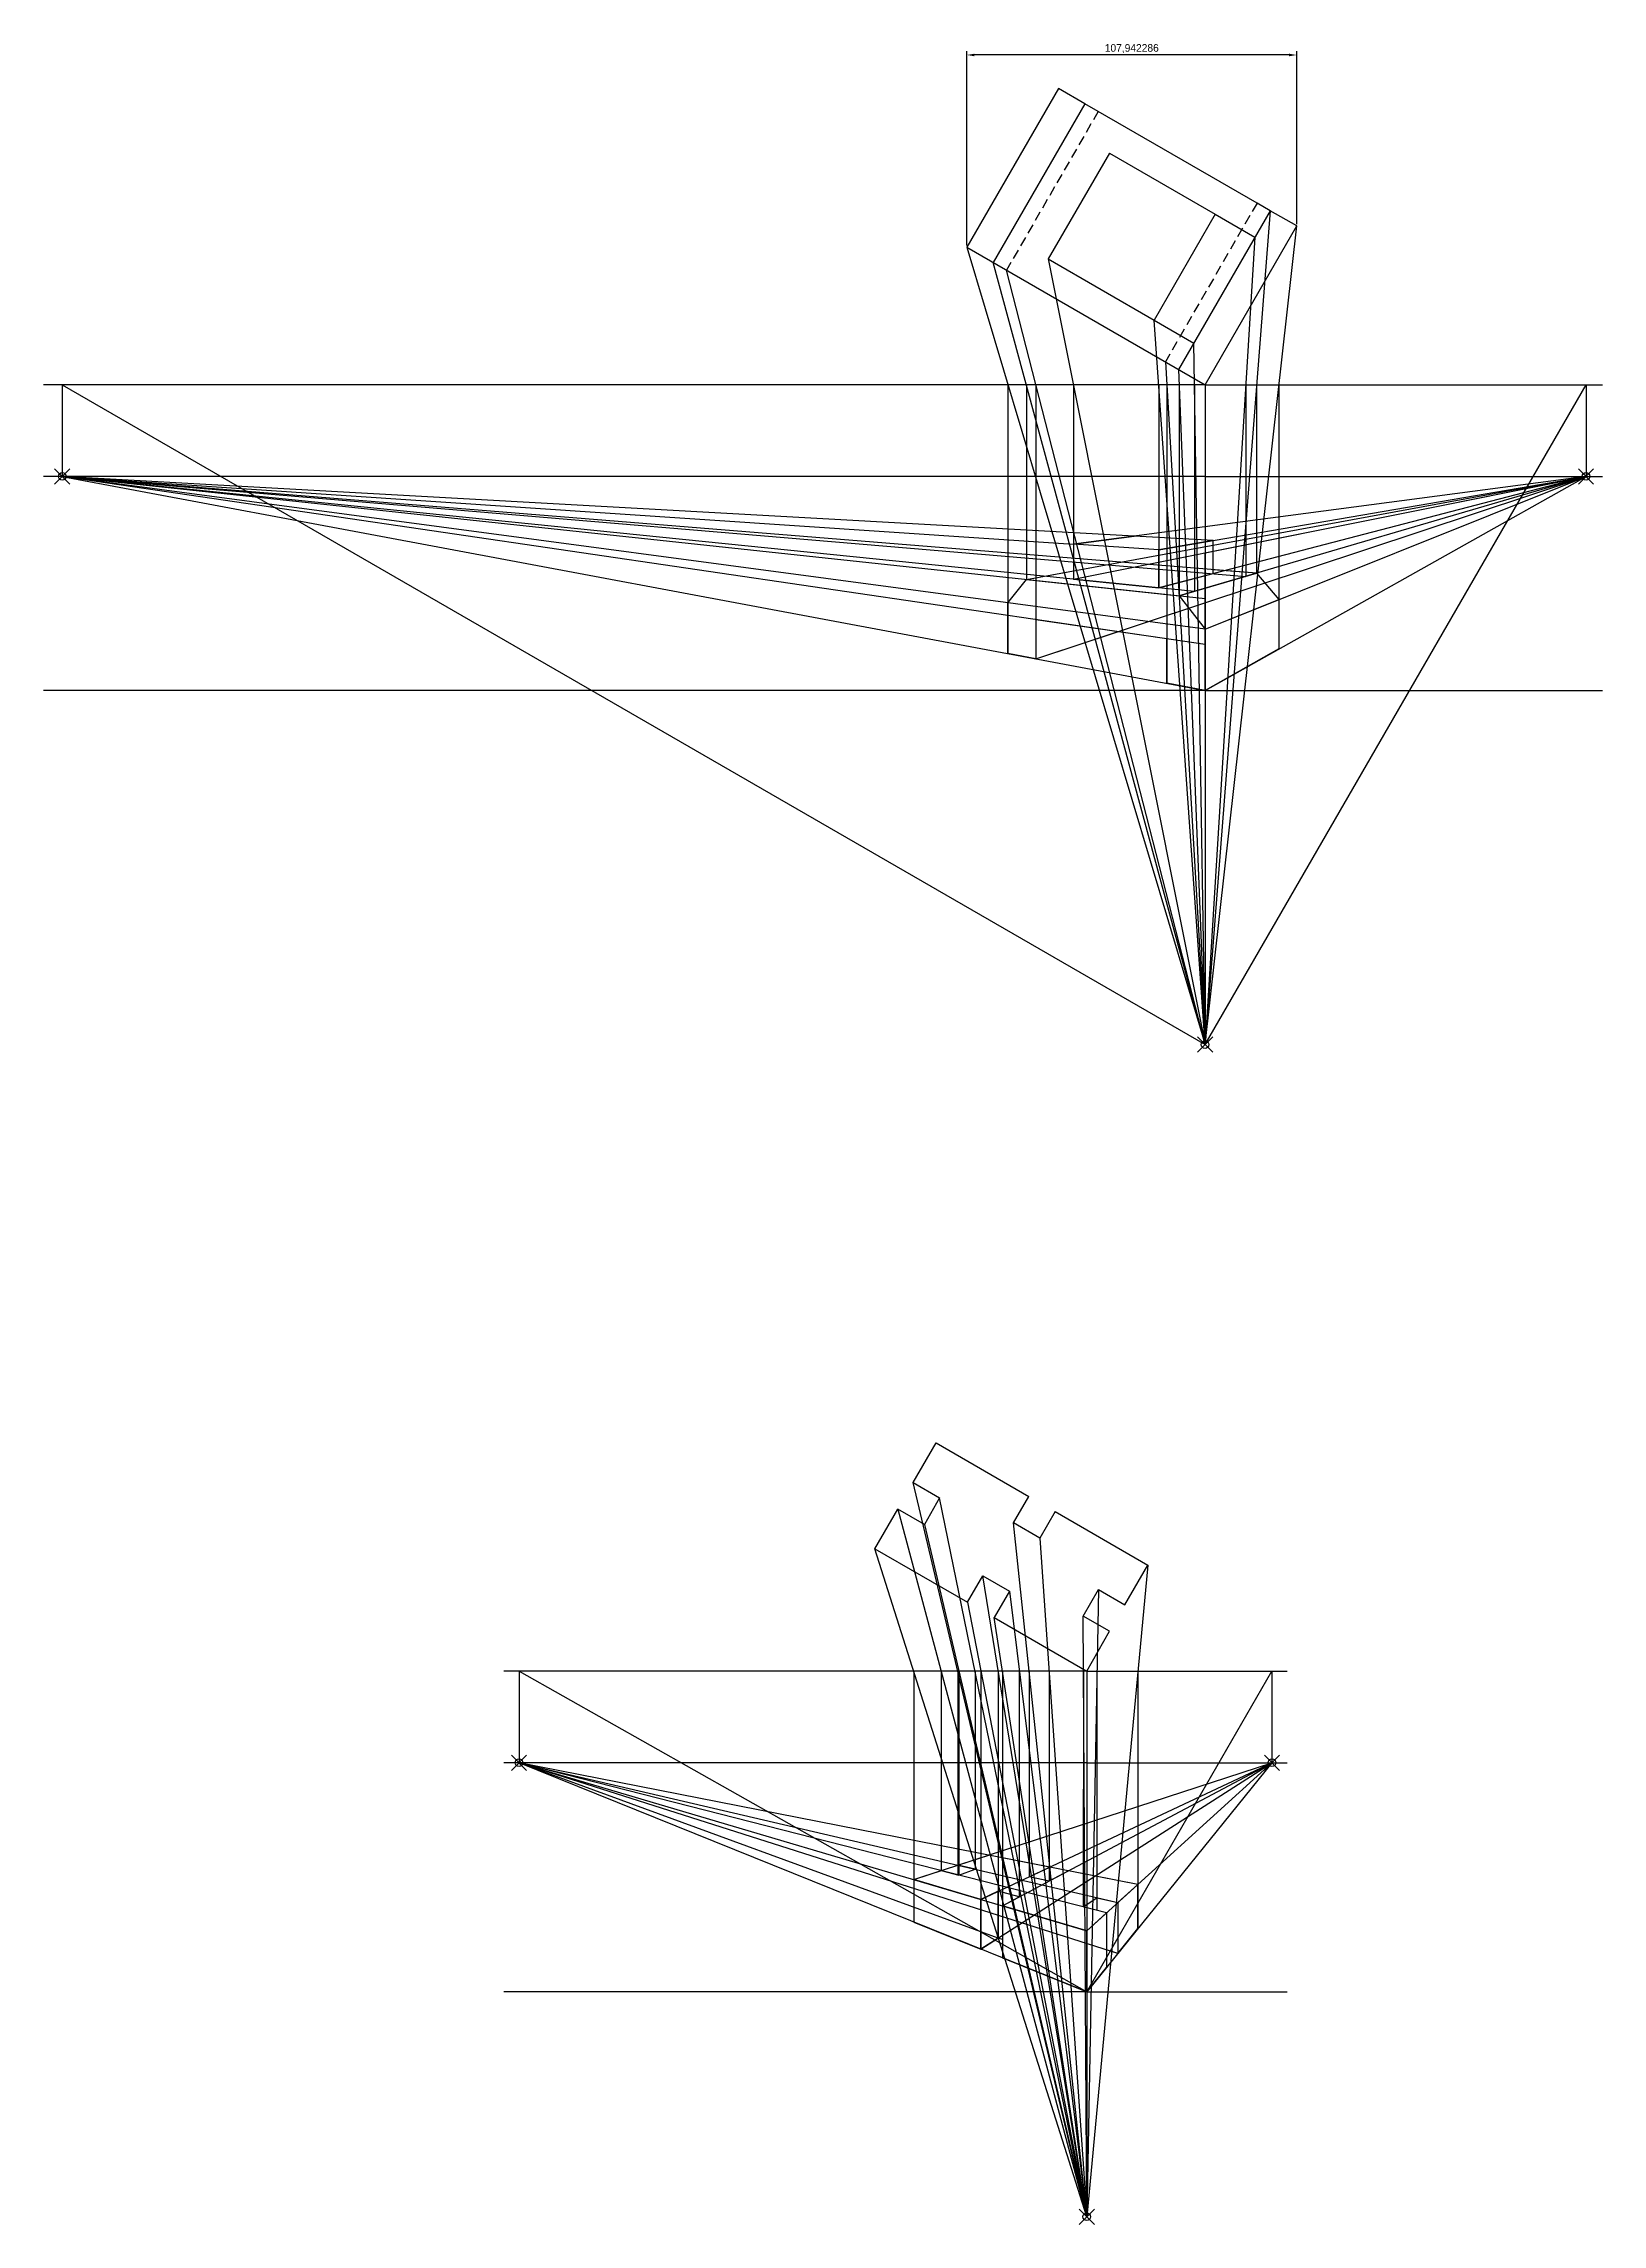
# Model space of a CAD drawing. Header units: millimetres. Extents: x 887 to 4237, y -436 to 829.
# Drawn here: x 2819 to 3329, y 91 to 805 of the extents above; entities that cross this region are included whole.
import ezdxf

# ---------------------------------------------------------------- set-up
doc = ezdxf.new("R2010")
doc.units = ezdxf.units.MM
doc.header["$PDMODE"] = 35
doc.header["$PDSIZE"] = 2.5
doc.linetypes.add('HIDDEN2', pattern=[4.7625, 3.175, -1.5875])
doc.layers.get('0').update_dxf_attribs({"color": 20})
doc.layers.add('construction', color=8, linetype='Continuous')
doc.layers.add('hidden', color=82, linetype='HIDDEN2')
doc.layers.add('object', color=250, linetype='Continuous', lineweight=30)
doc.dimstyles.new('ISO-25', dxfattribs={"dimtxt": 2.5, "dimasz": 2.5, "dimexe": 1.25, "dimexo": 0.625, "dimtad": 1, "dimtxsty": 'Standard', "dimcen": 2.5, "dimadec": 0, "dimazin": 0, "dimtfac": 1, "dimtmove": 0, "dimatfit": 3, "dimfxl": 1, "dimarcsym": 0})

# ---------------------------------------------------------------- blocks, each defined once
blk = doc.blocks.new('*D3')
at = {"layer": 'Defpoints', "color": 0, "transparency": 16777216}
for p in [(3120.78, 800.95), (3228.72, 745), (3120.78, 738.04)]:
    blk.add_point(p, dxfattribs=at)
at = {"layer": 'object', "color": 0, "lineweight": -2, "transparency": 16777216}
for p, q in [((3120.78, 738.67), (3120.78, 802.2)), ((3226.22, 800.95), (3123.28, 800.95)), ((3228.72, 745.63), (3228.72, 802.2))]:
    blk.add_line(p, q, dxfattribs=at)
at = {"layer": 'object', "color": 0, "transparency": 16777216}
for points in [[(3123.28, 801.37), (3123.28, 800.53), (3120.78, 800.95)], [(3226.22, 801.37), (3226.22, 800.53), (3228.72, 800.95)]]:
    blk.add_solid(points, dxfattribs=at)
at = {"layer": 'object', "color": 0, "transparency": 16777216, "insert": (3174.75, 803.03), "char_height": 2.5, "attachment_point": 5}
blk.add_mtext('107,942286', dxfattribs=at)

msp = doc.modelspace()

# ---------------------------------------------------------------- linework, layer by layer
for p, q in [((3198.720054, 693.0424418), (2818.720054, 693.0424418)), ((2824.7970068, 693.0424418), (3198.720054, 477.1578698)), ((2824.7970068, 693.0424418), (2824.7970068, 663.0424418)), ((3198.720054, 693.0424418), (3328.720054, 693.0424418)), ((3198.720054, 693.0424418), (3198.720054, 477.1578698)), ((3198.720054, 477.1578698), (3323.3610698, 693.0424418)), ((3323.3610698, 693.0424418), (3323.3610698, 663.0424418)), ((3198.720054, 663.0424418), (2818.720054, 663.0424418)), ((3198.720054, 663.0424418), (3328.720054, 663.0424418)), ((3198.720054, 593.0424418), (2818.720054, 593.0424418)), ((3198.720054, 593.0424418), (3328.720054, 593.0424418)), ((2974.2643366, 272.1832722), (2969.2643366, 272.1832722)), ((3160.0011352, 272.1832722), (2974.2643366, 272.1832722)), ((2974.2643366, 272.1832722), (3160.0011352, 167.1832722)), ((2974.2643366, 272.1832722), (2974.2643366, 242.1832722)), ((3160.0011352, 272.1832722), (3160.0011352, 93.6192082)), ((3160.0011352, 272.1832722), (3220.6229135, 272.1832722)), ((3160.0011352, 167.1832722), (3220.6229135, 272.1832722)), ((3220.6229135, 272.1832722), (3225.6229135, 272.1832722)), ((3220.6229135, 272.1832722), (3220.6229135, 242.1832722)), ((3160.0011352, 242.1832722), (2969.2643366, 242.1832722)), ((3160.0011352, 242.1832722), (3225.6229135, 242.1832722)), ((3160.0011352, 167.1832722), (2969.2643366, 167.1832722)), ((3160.0011352, 167.1832722), (3225.6229135, 167.1832722))]:
    msp.add_line(p, q)
for p in [(2824.7970068, 663.0424418), (3323.3610698, 663.0424418), (3198.720054, 477.1578698), (2974.2643366, 242.1832722), (3220.6229135, 242.1832722), (3160.0011352, 93.6192082)]:
    msp.add_point(p)
at = {"layer": 'construction'}
for p, q in [((3220.0598, 750.003966), (3198.720054, 477.1578698)), ((3198.720054, 477.1578698), (3228.720054, 745.003966)), ((3202.069419, 748.843712), (3215.0598, 741.343712)), ((3120.7777677, 738.0424418), (3198.720054, 477.1578698)), ((3215.0598, 741.343712), (3198.720054, 477.1578698)), ((3198.720054, 477.1578698), (3129.4380217, 733.0424418)), ((3198.720054, 477.1578698), (3133.7681488, 730.5424418)), ((3147.4284028, 734.2026959), (3198.720054, 477.1578698)), ((3198.720054, 477.1578698), (3182.069419, 714.2026959)), ((3182.069419, 714.2026959), (3195.0598, 706.7026959)), ((3198.720054, 477.1578698), (3195.0598, 706.7026959)), ((3185.729673, 700.5424418), (3198.720054, 477.1578698)), ((3134.2220387, 693.0424418), (3134.2220387, 605.1167472)), ((3140.2682225, 693.0424418), (3140.2682225, 629.2952612)), ((3143.3807958, 693.0424418), (3143.3807958, 603.4021886)), ((3155.6416683, 693.0424418), (3155.6416683, 629.4475898)), ((3183.5557693, 693.0424418), (3183.5557693, 626.6131174)), ((3186.1658171, 693.0424418), (3186.1658171, 595.3926489)), ((3190.0598, 698.0424418), (3198.720054, 477.1578698)), ((3190.2558357, 693.0424418), (3190.2558357, 623.9478921)), ((3195.2776224, 693.0424418), (3195.2776224, 625.422849)), ((3212.0723936, 693.0424418), (3212.0723936, 630.355668)), ((3215.6047447, 693.0424418), (3215.6047447, 631.3931604)), ((3222.9001233, 693.0424418), (3222.9001233, 606.6222802)), ((2824.7970068, 663.0424418), (3198.720054, 593.0424418)), ((3198.720054, 613.0424418), (2824.7970068, 663.0424418)), ((3198.720054, 623.0424418), (2824.7970068, 663.0424418)), ((3198.720054, 608.0424418), (2824.7970068, 663.0424418)), ((3215.6047447, 631.3931604), (2824.7970068, 663.0424418)), ((3195.2776224, 625.422849), (2824.7970068, 663.0424418)), ((2824.7970068, 663.0424418), (3212.0723936, 630.355668)), ((3175.5602576, 643.5495882), (2824.7970068, 663.0424418)), ((2824.7970068, 663.0424418), (3155.6416683, 640.9226057)), ((3140.2682225, 629.2952612), (3323.3610698, 663.0424418)), ((3143.3807958, 603.4021886), (3323.3610698, 663.0424418)), ((3323.3610698, 663.0424418), (3155.6416683, 640.9226057)), ((3155.6416683, 629.4475898), (3323.3610698, 663.0424418)), ((3183.5557693, 639.0563058), (3323.3610698, 663.0424418)), ((3323.3610698, 663.0424418), (3183.5557693, 626.6131174)), ((3323.3610698, 663.0424418), (3190.2558357, 623.9478921)), ((3198.720054, 593.0424418), (3323.3610698, 663.0424418)), ((3198.720054, 613.0424418), (3323.3610698, 663.0424418)), ((3198.720054, 638.0424418), (3323.3610698, 663.0424418)), ((3198.720054, 623.0424418), (3198.720054, 638.0424418)), ((3198.720054, 613.0424418), (3198.720054, 623.0424418)), ((3198.720054, 593.0424418), (3198.720054, 613.0424418)), ((3198.720054, 593.0424418), (3198.720054, 608.0424418)), ((3160.0011352, 93.6192082), (3103.2191029, 333.8339073)), ((3160.0011352, 93.6192082), (3111.8793569, 328.8339073)), ((3098.2191029, 325.1736532), (3160.0011352, 93.6192082)), ((3106.8793569, 320.1736532), (3160.0011352, 93.6192082)), ((3160.0011352, 93.6192082), (3136.029992, 320.6640343)), ((3144.6902461, 315.6640343), (3160.0011352, 93.6192082)), ((3160.0011352, 93.6192082), (3090.7191029, 312.1832722)), ((3160.0011352, 93.6192082), (3126.029992, 303.3435262)), ((3180.0011352, 306.8242883), (3160.0011352, 93.6192082)), ((3121.029992, 294.6832722), (3160.0011352, 93.6192082)), ((3134.6902461, 298.3435262), (3160.0011352, 93.6192082)), ((3163.8408812, 298.8339073), (3160.0011352, 93.6192082)), ((3160.0011352, 93.6192082), (3129.6902461, 289.6832722)), ((3160.0011352, 93.6192082), (3158.8408812, 290.1736532)), ((3103.3985949, 272.1832722), (3103.3985949, 190.0392197)), ((3112.3576932, 272.1832722), (3112.3576932, 206.8667887)), ((3117.792101, 272.1832722), (3117.792101, 205.4769741)), ((3118.1319915, 272.1832722), (3118.1319915, 205.3900493)), ((3123.4693184, 272.1832722), (3123.4693184, 207.312693)), ((3125.3910435, 272.1832722), (3125.3910435, 181.1587304)), ((3131.0773297, 272.1832722), (3131.0773297, 184.8025003)), ((3132.3956912, 272.1832722), (3132.3956912, 178.3302733)), ((3137.9245433, 272.1832722), (3137.9245433, 198.2921111)), ((3141.1485376, 272.1832722), (3141.1485376, 204.8366983)), ((3147.6884205, 272.1832722), (3147.6884205, 203.474171)), ((3158.9470778, 272.1832722), (3158.8804438, 194.968896)), ((3163.3422246, 272.1832722), (3163.3422246, 197.9940275)), ((3176.7515864, 272.1832722), (3176.7515864, 187.9065811)), ((3160.0011352, 167.1832722), (2974.2643366, 242.1832722)), ((2974.2643366, 242.1832722), (3160.0011352, 187.1832722)), ((3176.7515864, 202.3803653), (2974.2643366, 242.1832722)), ((2974.2643366, 242.1832722), (3170.1605249, 196.4005279)), ((3166.4490811, 193.0332659), (2974.2643366, 242.1832722)), ((3170.1605249, 179.7522572), (2974.2643366, 242.1832722)), ((3131.0773297, 184.8025003), (2974.2643366, 242.1832722)), ((3103.3985949, 203.9443004), (3220.6229135, 242.1832722)), ((3125.3910435, 197.4319416), (3220.6229135, 242.1832722)), ((3125.3910435, 181.1587304), (3220.6229135, 242.1832722)), ((3132.3956912, 195.3577397), (3220.6229135, 242.1832722)), ((3160.0011352, 187.1832722), (3220.6229135, 242.1832722)), ((3220.6229135, 242.1832722), (3160.0011352, 167.1832722)), ((3160.0011352, 167.1832722), (3160.0011352, 187.1832722))]:
    msp.add_line(p, q, dxfattribs=at)
at = {"layer": 'hidden'}
for p, q in [((3163.7681488, 782.503966), (3133.7681488, 730.5424418)), ((3215.729673, 752.503966), (3185.729673, 700.5424418))]:
    msp.add_line(p, q, dxfattribs=at)
at = {"layer": 'object'}
for p, q in [((3150.7777677, 790.003966), (3120.7777677, 738.0424418)), ((3159.4380217, 785.003966), (3129.4380217, 733.0424418)), ((3159.4380217, 785.003966), (3150.7777677, 790.003966)), ((3163.7681488, 782.503966), (3159.4380217, 785.003966)), ((3215.729673, 752.503966), (3163.7681488, 782.503966)), ((3167.4284028, 768.843712), (3147.4284028, 734.2026959)), ((3167.4284028, 768.843712), (3202.069419, 748.843712)), ((3220.0598, 750.003966), (3190.0598, 698.0424418)), ((3220.0598, 750.003966), (3215.729673, 752.503966)), ((3228.720054, 745.003966), (3220.0598, 750.003966)), ((3202.069419, 748.843712), (3182.069419, 714.2026959)), ((3198.720054, 693.0424418), (3228.720054, 745.003966)), ((3120.7777677, 738.0424418), (3198.720054, 693.0424418)), ((3147.4284028, 734.2026959), (3182.069419, 714.2026959)), ((3155.6416683, 640.9226057), (3175.5602576, 643.5495882)), ((3201.3814964, 642.1146327), (3175.5602576, 643.5495882)), ((3183.5557693, 639.0563058), (3155.6416683, 640.9226057)), ((3155.6416683, 640.9226057), (3155.6416683, 629.4475898)), ((3201.3814964, 642.1146327), (3183.5557693, 639.0563058)), ((3183.5557693, 626.6131174), (3183.5557693, 639.0563058)), ((3201.3814964, 631.2579999), (3201.3814964, 642.1146327)), ((3201.3814964, 631.2579999), (3201.3814964, 642.1146327)), ((3134.2220387, 621.6669457), (3140.2682225, 629.2952612)), ((3140.2682225, 629.2952612), (3155.6416683, 632.1288533)), ((3140.2682225, 629.2952612), (3190.2558357, 623.9478921)), ((3155.6416683, 629.4475898), (3183.5557693, 626.6131174)), ((3183.5557693, 626.6131174), (3201.3814964, 631.2579999)), ((3190.1833902, 623.9556419), (3215.6047447, 631.3931604)), ((3215.6047447, 631.3931604), (3201.3814964, 632.5450199)), ((3215.6047447, 631.3931604), (3222.9001233, 622.7423264)), ((3134.2220387, 605.1167472), (3134.2220387, 621.6669457)), ((3190.2558357, 623.9478921), (3198.720054, 613.0424418)), ((3198.720054, 613.0424418), (3222.9001233, 622.7423264)), ((3222.9001233, 622.7423264), (3222.9001233, 606.6222802)), ((3186.1658171, 609.8890331), (3143.3807958, 616.1822428)), ((3143.3807958, 616.1822428), (3143.3807958, 603.4021886)), ((3143.3807958, 603.4021886), (3170.091598, 612.2533753)), ((3186.1658171, 595.3926489), (3186.1658171, 609.8890331)), ((3198.720054, 593.0424418), (3198.720054, 613.0424418)), ((3222.9001233, 606.6222802), (3198.720054, 593.0424418)), ((3143.3807958, 603.4021886), (3134.2220387, 605.1167472)), ((3198.720054, 593.0424418), (3186.1658171, 595.3926489)), ((3103.2191029, 333.8339073), (3110.7191029, 346.8242883)), ((3110.7191029, 346.8242883), (3141.029992, 329.3242883)), ((3103.2191029, 333.8339073), (3111.8793569, 328.8339073)), ((3111.8793569, 328.8339073), (3106.8793569, 320.1736532)), ((3136.029992, 320.6640343), (3141.029992, 329.3242883)), ((3090.7191029, 312.1832722), (3098.2191029, 325.1736532)), ((3106.8793569, 320.1736532), (3098.2191029, 325.1736532)), ((3149.6902461, 324.3242883), (3144.6902461, 315.6640343)), ((3149.6902461, 324.3242883), (3180.0011352, 306.8242883)), ((3144.6902461, 315.6640343), (3136.029992, 320.6640343)), ((3090.7191029, 312.1832722), (3121.029992, 294.6832722)), ((3121.029992, 294.6832722), (3126.029992, 303.3435262)), ((3126.029992, 303.3435262), (3134.6902461, 298.3435262)), ((3172.5011352, 293.8339073), (3180.0011352, 306.8242883)), ((3134.6902461, 298.3435262), (3129.6902461, 289.6832722)), ((3158.8408812, 290.1736532), (3163.8408812, 298.8339073)), ((3163.8408812, 298.8339073), (3172.5011352, 293.8339073)), ((3129.6902461, 289.6832722), (3160.0011352, 272.1832722)), ((3167.5011352, 285.1736532), (3158.8408812, 290.1736532)), ((3160.0011352, 272.1832722), (3167.5011352, 285.1736532)), ((3117.792101, 208.6395111), (3127.9887128, 211.9656805)), ((3123.4693184, 207.312693), (3117.792101, 208.6395111)), ((3117.792101, 208.6395111), (3117.792101, 205.4769741)), ((3118.1319915, 205.3900493), (3123.4693184, 207.312693)), ((3147.9635818, 208.0392217), (3127.9887128, 211.9656805)), ((3141.1485376, 204.8366983), (3147.9635818, 208.0392217)), ((3147.9635818, 208.0392217), (3147.9635818, 203.6202095)), ((3103.3985949, 203.9443004), (3112.3576932, 206.8667887)), ((3103.3985949, 203.9443004), (3103.3985949, 190.0392197)), ((3125.3910435, 197.4319416), (3103.3985949, 203.9443004)), ((3112.3576932, 206.8667887), (3118.1319915, 205.3900493)), ((3131.0773297, 200.1040394), (3125.3910435, 197.4319416)), ((3131.0773297, 184.8025003), (3131.0773297, 200.1040394)), ((3137.9245433, 198.2921111), (3131.0773297, 200.1040394)), ((3147.6884205, 203.474171), (3141.1485376, 204.8366983)), ((3154.03943, 206.8448926), (3147.6884205, 203.474171)), ((3176.7515864, 202.3803653), (3154.03943, 206.8448926)), ((3170.1605249, 196.4005279), (3176.7515864, 202.3803653)), ((3176.7515864, 187.9065811), (3176.7515864, 202.3803653)), ((3125.3910435, 194.0200395), (3125.3910435, 197.4319416)), ((3125.3910435, 181.1587304), (3125.3910435, 194.0200395)), ((3132.3956912, 195.3577397), (3137.9245433, 198.2921111)), ((3132.3956912, 195.3577397), (3132.3956912, 178.3302733)), ((3160.0011352, 187.1832722), (3132.3956912, 195.3577397)), ((3158.8804438, 194.968896), (3163.3422246, 197.9940275)), ((3166.4490811, 193.0332659), (3158.8804438, 194.968896)), ((3160.0011352, 187.1832722), (3166.4490811, 193.0332659)), ((3163.3422246, 197.9940275), (3170.1605249, 196.4005279)), ((3163.3422246, 197.9940275), (3163.3422246, 193.8278244)), ((3166.4490811, 193.0332659), (3166.4490811, 175.1605364)), ((3170.1605249, 196.4005279), (3170.1605249, 179.7522572)), ((3103.3985949, 190.0392197), (3125.3910435, 181.1587304)), ((3160.0011352, 167.1832722), (3160.0011352, 187.1832722)), ((3170.1605249, 179.7522572), (3176.7515864, 187.9065811)), ((3131.0773297, 184.8025003), (3125.3910435, 181.1587304)), ((3132.3956912, 184.3200874), (3131.0773297, 184.8025003)), ((3170.1605249, 179.7522572), (3166.4490811, 180.9350735)), ((3132.3956912, 178.3302733), (3160.0011352, 167.1832722)), ((3160.0011352, 167.1832722), (3166.4490811, 175.1605364))]:
    msp.add_line(p, q, dxfattribs=at)

# ---------------------------------------------------------------- dimensions: what is measured, and where the dimension line sits
dim = msp.add_linear_dim(base=(3120.7777677, 800.9487928), p1=(3228.720054, 745.003966), p2=(3120.7777677, 738.0424418), dimstyle='ISO-25', override={"dimdec": 6}, dxfattribs=at)
dim.commit()
dim.dimension.update_dxf_attribs({"geometry": '*D3', "text_midpoint": (3174.7489109, 803.0321261)})

doc.saveas('drawing.dxf')
